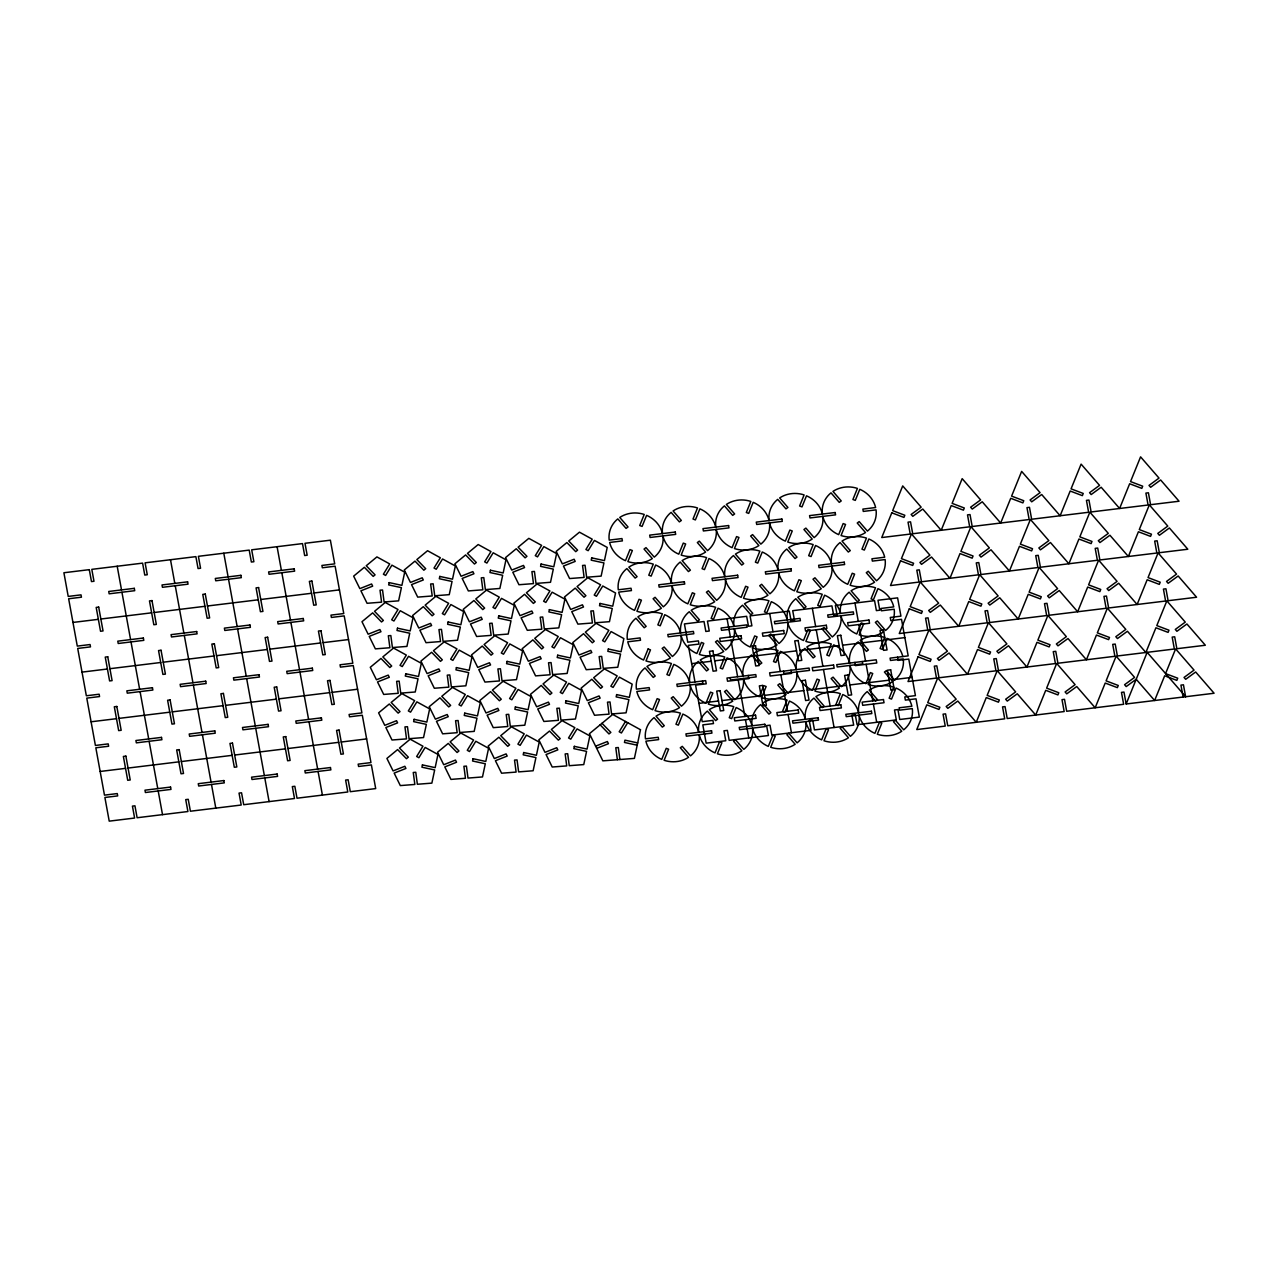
<?xml version="1.0" encoding="UTF-8"?>
<svg xmlns="http://www.w3.org/2000/svg" width="1278" height="1278" viewBox="0 0 1278 1278"><rect width="100%" height="100%" fill="white"/><g stroke="black" fill="none" stroke-linecap="round" stroke-linejoin="round"><path stroke-width="1.5" d="M1126.158 703.986L1123.969 692.069L1121.477 692.372L1123.65 704.29L1066.683 711.255L1064.51 699.322L1062.002 699.641L1064.175 711.558L1007.224 718.524L1005.035 706.59L1002.543 706.894L1004.716 718.827L947.749 725.776L945.576 713.859L943.068 714.162L945.241 726.08L916.757 729.562L926.806 704.833L938.979 709.45L939.857 707.261L927.7 702.66L937.732 677.931L956.168 699.178L946.183 706.494L947.813 708.363L957.797 701.047L976.232 722.294L986.281 697.564L998.438 702.181L999.332 700.009L987.159 695.392L997.207 670.662L1015.643 691.909L1005.658 699.226L1007.272 701.095L1017.256 693.778L1035.691 715.041L1045.739 690.312L1057.912 694.912L1058.791 692.74L1046.634 688.139L1056.682 663.394L1075.102 684.657L1065.117 691.973L1066.747 693.842L1076.731 686.526L1095.166 707.772L1105.214 683.043L1117.371 687.644L1118.266 685.471L1106.093 680.87L1116.141 656.141L1134.576 677.388L1124.592 684.704L1126.206 686.574L1136.206 679.257L1154.625 700.504L1164.673 675.774L1176.846 680.391L1177.725 678.203L1165.568 673.602L1175.616 648.873L1194.051 670.119L1184.051 677.436L1185.68 679.305L1195.665 671.988L1214.1 693.251L1126.158 703.986L1147.165 652.339L1185.665 696.718M625.485 721.479L619.191 731.767L621.412 732.981L627.706 722.693M595.612 746.176L607.369 741.528L608.456 743.7L596.682 748.349M72.958 622.434L98.358 619.335M100.866 619.015L151.651 612.817M154.159 612.513L204.959 606.299M207.451 605.996L258.252 599.797M260.76 599.494L311.544 593.28M314.053 592.976L339.453 589.877M82.032 672.116L107.416 669.001M109.924 668.698L160.724 662.499M163.217 662.196L214.017 655.981M216.525 655.678L267.31 649.48M269.818 649.16L320.602 642.962M323.11 642.658L348.511 639.559M91.089 721.782L116.49 718.683M118.982 718.38L169.782 712.181M172.29 711.862L223.075 705.664M225.583 705.36L276.383 699.146M278.876 698.842L329.676 692.644M332.184 692.341L357.568 689.241M691.654 663.649L711.271 661.269M714.69 660.838L753.908 656.045M757.327 655.63L796.545 650.837M799.964 650.422L839.183 645.63M842.601 645.214L881.82 640.422M885.239 640.006L904.856 637.61M100.147 771.465L125.548 768.366M128.056 768.062L178.84 761.848M181.348 761.544L232.149 755.346M234.641 755.042L285.441 748.828M287.949 748.525L338.734 742.326M341.242 742.023L366.642 738.908M698.906 703.395L718.524 700.999M721.942 700.584L761.161 695.791M764.579 695.376L803.798 690.583M807.217 690.168L846.435 685.375M849.854 684.96L889.073 680.168M892.491 679.752L912.093 677.356M637.69 742.917L624.942 740.154L624.463 742.454L637.195 745.202M602.002 723.3L610.852 732.406L608.983 733.939L600.149 724.834M1185.617 696.718L1183.444 684.8L1180.936 685.104L1183.109 697.021M897.523 657.196L898.099 660.375L908.77 659.081L915.431 695.631L904.776 696.941L905.351 700.12L916.022 698.826L919.345 717.102L899.744 719.498L897.923 709.562L894.504 709.977L896.325 719.913L857.107 724.706L855.286 714.769L851.867 715.185L853.688 725.121L814.469 729.914L812.648 719.977L809.23 720.393L811.051 730.329L771.832 735.122L770.011 725.185L766.592 725.6L768.413 735.537L729.195 740.329L727.374 730.393L723.955 730.808L725.776 740.745L706.159 743.141L702.82 724.866L713.491 723.572L712.9 720.377L702.245 721.671L695.583 685.12L706.239 683.826L705.648 680.631L676.861 684.177L677.292 686.51L702.884 683.426L702.453 681.094M854.966 603.072L858.289 621.364M858.88 624.543L865.541 661.093M866.133 664.288L872.794 700.839M873.385 704.034L876.708 722.31M862.346 661.557L862.778 663.889L837.186 666.972L836.755 664.64L876.213 659.799L876.788 662.994L855.461 665.598L854.886 662.403M812.329 608.28L815.652 626.571M816.243 629.75L822.904 666.301M823.495 669.496L830.157 706.047M830.748 709.242L834.071 727.517M790.922 670.215L791.513 673.41L770.187 676.014L769.612 672.819L809.054 668.074L809.485 670.407L783.893 673.49L783.462 671.158M769.691 613.504L773.014 631.779M773.605 634.958L780.267 671.509M780.858 674.704L787.52 711.255M788.111 714.45L791.433 732.725M748.285 675.423L748.876 678.618L727.549 681.222L726.974 678.027L755.761 674.576L756.177 676.909L730.585 680.008L730.169 677.659M727.054 618.712L730.377 636.987M730.968 640.166L737.63 676.733M738.221 679.912L744.882 716.463M745.457 719.658L748.796 737.933M694.992 681.941L688.331 645.374L698.986 644.08L698.411 640.885L687.74 642.195L684.417 623.92L704.018 621.523L705.839 631.46L709.258 631.028L707.437 621.108L746.656 616.316L748.477 626.252L751.895 625.821L750.074 615.884L789.293 611.108L791.114 621.044L794.533 620.613L792.711 610.676L831.93 605.9L833.751 615.82L837.17 615.405L835.349 605.468L874.567 600.676L876.389 610.612L879.807 610.197L877.986 600.261L897.603 597.864L900.926 616.14L890.271 617.45L890.862 620.645L901.517 619.335L908.179 655.886L890.063 658.138L890.478 660.47L903.242 658.905A27.142 24.937 13.3 0 1 894.632 680.152L886.373 670.63L884.424 672.052L892.683 681.573A27.142 24.937 13.3 0 1 868.241 684.577L872.73 673.506L870.35 672.595L865.861 683.682A27.142 24.937 13.3 0 1 850.014 665.455M277.086 546.712L281.4 570.371M281.831 572.72L290.473 620.054M290.889 622.386L299.531 669.736M299.963 672.068L308.589 719.418M309.02 721.75L317.663 769.1M318.078 771.433L322.407 795.108M223.794 553.214L228.107 576.889M228.538 579.222L237.165 626.571M237.596 628.904L246.239 676.254M246.654 678.586L255.296 725.92M255.728 728.268L264.354 775.602M264.786 777.935L269.099 801.61M170.501 559.732L174.814 583.407M175.246 585.739L183.872 633.073M184.304 635.422L192.946 682.756M193.361 685.088L202.004 732.438M202.419 734.77L211.062 782.12M211.493 784.452L215.806 808.127M117.193 566.234L121.522 589.909M121.937 592.241L130.58 639.591M131.011 641.923L139.637 689.273M140.069 691.606L148.711 738.956M149.127 741.288L157.769 788.622M158.2 790.97L162.514 814.629M619.878 759.515L618.312 747.534L615.788 747.726L617.37 759.723M858.656 712.789A27.142 24.937 13.3 0 1 867.251 691.558L875.51 701.079L877.475 699.641L869.216 690.12A27.142 24.937 13.3 0 1 893.657 687.117L889.153 698.203L891.533 699.098L896.038 688.027A27.142 24.937 13.3 0 1 911.885 706.255L899.121 707.804L899.552 710.153L912.3 708.587A27.142 24.937 13.3 0 1 903.706 729.818L895.447 720.297L893.482 721.735L901.741 731.256A27.142 24.937 13.3 0 1 877.299 734.259L881.804 723.188L879.424 722.278L874.919 733.364A27.142 24.937 13.3 0 1 859.072 715.121A27.142 24.937 13.3 0 1 850.397 736.336L842.138 726.815L840.189 728.252L848.448 737.773A27.142 24.937 13.3 0 1 824.006 740.777L828.511 729.69L826.115 728.795L821.626 739.866A27.142 24.937 13.3 0 1 805.779 721.639A27.142 24.937 13.3 0 1 797.105 742.853L788.846 733.332L786.897 734.754L795.156 744.275A27.142 24.937 13.3 0 1 770.698 747.279L775.203 736.208L772.823 735.297L768.318 746.384A27.142 24.937 13.3 0 1 752.486 728.156A27.142 24.937 13.3 0 1 743.812 749.355L735.553 739.834L733.588 741.272L741.863 750.793A27.142 24.937 13.3 0 1 717.405 753.796L721.91 742.71L719.53 741.815L715.025 752.902A27.142 24.937 13.3 0 1 699.194 734.658A27.142 24.937 13.3 0 1 690.519 755.873L682.26 746.352L680.295 747.774L688.554 757.295A27.142 24.937 13.3 0 1 664.113 760.298L668.618 749.227L666.237 748.317L661.732 759.404A27.142 24.937 13.3 0 1 645.885 741.176L658.649 739.611L658.218 737.278L645.454 738.844A27.142 24.937 13.3 0 1 654.064 717.597L662.323 727.118L664.288 725.696L656.029 716.159A27.142 24.937 13.3 0 1 680.471 713.156L675.966 724.243L678.346 725.153L682.851 714.067A27.142 24.937 13.3 0 1 698.699 732.294A27.142 24.937 13.3 0 1 707.357 711.095L715.632 720.616L717.581 719.179L709.322 709.657A27.142 24.937 13.3 0 1 733.764 706.654L729.259 717.725L731.655 718.635L736.144 707.549A27.142 24.937 13.3 0 1 751.991 725.792A27.142 24.937 13.3 0 1 760.666 704.577L768.925 714.098L770.874 712.661L762.615 703.14A27.142 24.937 13.3 0 1 787.056 700.136L782.567 711.223L784.948 712.118L789.453 701.047A27.142 24.937 13.3 0 1 805.284 719.274A27.142 24.937 13.3 0 1 813.958 698.076L822.217 707.597L824.182 706.159L815.907 696.638A27.142 24.937 13.3 0 1 840.365 693.635L835.86 704.705L838.24 705.616L842.745 694.529A27.142 24.937 13.3 0 1 858.576 712.757M849.582 663.122A27.142 24.937 13.3 0 1 858.193 641.875L866.452 651.397L868.401 649.975L860.142 640.438A27.142 24.937 13.3 0 1 884.6 637.434L880.095 648.521L882.475 649.416L886.98 638.345A27.142 24.937 13.3 0 1 902.811 656.572M849.95 665.423A27.142 24.937 13.3 0 1 841.339 686.653L833.08 677.132L831.131 678.57L839.39 688.091A27.142 24.937 13.3 0 1 814.933 691.094L819.438 680.008L817.057 679.113L812.552 690.2A27.142 24.937 13.3 0 1 796.721 671.956M796.29 669.624A27.142 24.937 13.3 0 1 804.9 648.393L813.159 657.914L815.108 656.477L806.849 646.956A27.142 24.937 13.3 0 1 831.291 643.952L826.802 655.039L829.182 655.933L833.687 644.847A27.142 24.937 13.3 0 1 849.519 663.09M796.657 671.924A27.142 24.937 13.3 0 1 788.047 693.171L779.788 683.65L777.823 685.072L786.082 694.593A27.142 24.937 13.3 0 1 761.64 697.612L766.145 686.526L763.765 685.615L759.26 696.702A27.142 24.937 13.3 0 1 743.413 678.474A27.142 24.937 13.3 0 1 734.754 699.673L726.495 690.152L724.53 691.59L732.789 701.111A27.142 24.937 13.3 0 1 708.347 704.114L712.852 693.027L710.472 692.133L705.967 703.219A27.142 24.937 13.3 0 1 690.12 684.976A27.142 24.937 13.3 0 1 681.446 706.191L673.186 696.67L671.238 698.107L679.497 707.629A27.142 24.937 13.3 0 1 655.055 710.632L659.544 699.545L657.164 698.651L652.659 709.721A27.142 24.937 13.3 0 1 636.827 691.494L649.591 689.928L649.16 687.596L636.396 689.161A27.142 24.937 13.3 0 1 645.007 667.915L653.266 677.436L655.215 676.014L646.956 666.493A27.142 24.937 13.3 0 1 671.413 663.49L666.908 674.56L669.289 675.471L673.794 664.384A27.142 24.937 13.3 0 1 689.625 682.612M742.997 676.142A27.142 24.937 13.3 0 1 751.592 654.895L759.851 664.416L761.816 662.994L753.557 653.473A27.142 24.937 13.3 0 1 777.998 650.454L773.494 661.541L775.874 662.451L780.379 651.365A27.142 24.937 13.3 0 1 796.226 669.592M689.689 682.644A27.142 24.937 13.3 0 1 698.299 661.413L706.558 670.934L708.523 669.496L700.264 659.975A27.142 24.937 13.3 0 1 724.706 656.972L720.201 668.059L722.581 668.953L727.086 657.866A27.142 24.937 13.3 0 1 742.933 676.11M831.467 563.758A27.142 24.937 13.3 0 1 840.061 542.527L848.32 552.048L850.285 550.61L842.026 541.089A27.142 24.937 13.3 0 1 866.468 538.086L861.963 549.157L864.343 550.067L868.848 538.981A27.142 24.937 13.3 0 1 884.695 557.208L871.931 558.774L872.363 561.106L885.127 559.556A27.142 24.937 13.3 0 1 876.516 580.787L868.257 571.266L866.292 572.704L874.551 582.225A27.142 24.937 13.3 0 1 850.11 585.228L854.615 574.141L852.234 573.247L847.729 584.318A27.142 24.937 13.3 0 1 831.882 566.09A27.142 24.937 13.3 0 1 823.208 587.305L814.949 577.784L813 579.206L821.259 588.727A27.142 24.937 13.3 0 1 796.817 591.73L801.322 580.659L798.926 579.749L794.437 590.835A27.142 24.937 13.3 0 1 778.59 572.608A27.142 24.937 13.3 0 1 769.915 593.807L761.656 584.286L759.707 585.723L767.966 595.244A27.142 24.937 13.3 0 1 743.524 598.248L748.013 587.161L745.633 586.267L741.128 597.353A27.142 24.937 13.3 0 1 725.297 579.11A27.142 24.937 13.3 0 1 716.623 600.325L708.363 590.803L706.399 592.225L714.674 601.746A27.142 24.937 13.3 0 1 690.216 604.75L694.721 593.679L692.341 592.768L687.836 603.855A27.142 24.937 13.3 0 1 672.004 585.628A27.142 24.937 13.3 0 1 663.33 606.826L655.071 597.305L653.106 598.743L661.365 608.264A27.142 24.937 13.3 0 1 636.923 611.267L641.428 600.181L639.048 599.286L634.543 610.373A27.142 24.937 13.3 0 1 618.696 592.129L631.46 590.58L631.028 588.247L618.28 589.797A27.142 24.937 13.3 0 1 626.875 568.566L635.134 578.087L637.099 576.65L628.84 567.128A27.142 24.937 13.3 0 1 653.282 564.125L648.777 575.212L651.157 576.106L655.662 565.02A27.142 24.937 13.3 0 1 671.509 583.263A27.142 24.937 13.3 0 1 680.184 562.048L688.443 571.57L690.392 570.148L682.132 560.611A27.142 24.937 13.3 0 1 706.574 557.607L702.069 568.694L704.466 569.605L708.955 558.518A27.142 24.937 13.3 0 1 724.802 576.745A27.142 24.937 13.3 0 1 733.476 555.547L741.735 565.068L743.684 563.63L735.425 554.109A27.142 24.937 13.3 0 1 759.883 551.106L755.378 562.176L757.758 563.087L762.263 552A27.142 24.937 13.3 0 1 778.094 570.244A27.142 24.937 13.3 0 1 786.769 549.029L795.028 558.55L796.993 557.112L788.718 547.591A27.142 24.937 13.3 0 1 813.175 544.588L808.67 555.674L811.051 556.569L815.556 545.498A27.142 24.937 13.3 0 1 831.387 563.726M822.824 516.408A27.142 24.937 13.3 0 0 838.672 534.651L843.16 523.565L845.557 524.459L841.052 535.546A27.142 24.937 13.3 0 0 865.494 532.543L857.234 523.021L859.183 521.584L867.442 531.105A27.142 24.937 13.3 0 0 876.053 509.874L863.289 511.424L862.874 509.091L875.622 507.542A27.142 24.937 13.3 0 0 859.79 489.298L855.286 500.385L852.905 499.49L857.41 488.404A27.142 24.937 13.3 0 0 832.952 491.407L841.228 500.928L839.263 502.366L831.004 492.845A27.142 24.937 13.3 0 0 822.393 514.076A27.142 24.937 13.3 0 0 806.498 495.816L801.993 506.903L799.613 505.992L804.102 494.921A27.142 24.937 13.3 0 0 779.66 497.925L787.919 507.446L785.97 508.868L777.711 499.347A27.142 24.937 13.3 0 0 769.1 520.593M822.76 516.376A27.142 24.937 13.3 0 1 814.15 537.623L805.891 528.102L803.942 529.523L812.201 539.06A27.142 24.937 13.3 0 1 787.743 542.064L792.248 530.977L789.868 530.066L785.363 541.153A27.142 24.937 13.3 0 1 769.532 522.926M769.468 522.894A27.142 24.937 13.3 0 1 760.857 544.124L752.598 534.603L750.633 536.041L758.908 545.562A27.142 24.937 13.3 0 1 734.451 548.566L738.956 537.479L736.575 536.584L732.07 547.671A27.142 24.937 13.3 0 1 716.239 529.427M715.808 527.095A27.142 24.937 13.3 0 1 724.418 505.864L732.677 515.385L734.626 513.948L726.367 504.427A27.142 24.937 13.3 0 1 750.809 501.423L746.304 512.51L748.7 513.405L753.189 502.318A27.142 24.937 13.3 0 1 769.036 520.561M716.159 529.396A27.142 24.937 13.3 0 1 707.565 550.642L699.306 541.121L697.341 542.559L705.6 552.08A27.142 24.937 13.3 0 1 681.158 555.083L685.663 543.997L683.283 543.102L678.778 554.173A27.142 24.937 13.3 0 1 662.931 535.945A27.142 24.937 13.3 0 1 654.256 557.144L645.997 547.623L644.048 549.061L652.307 558.582A27.142 24.937 13.3 0 1 627.865 561.585L632.354 550.514L629.974 549.604L625.485 560.691A27.142 24.937 13.3 0 1 609.638 542.463L622.402 540.898L621.971 538.565L609.207 540.115A27.142 24.937 13.3 0 1 617.817 518.884L626.076 528.405L628.025 526.967L619.766 517.446A27.142 24.937 13.3 0 1 644.224 514.443L639.719 525.53L642.099 526.424L646.604 515.354A27.142 24.937 13.3 0 1 662.435 533.581M662.499 533.613A27.142 24.937 13.3 0 1 671.11 512.366L679.369 521.887L681.334 520.466L673.075 510.944A27.142 24.937 13.3 0 1 697.516 507.941L693.011 519.012L695.392 519.922L699.897 508.836A27.142 24.937 13.3 0 1 715.744 527.063M389.167 582.608L388.672 584.909L401.42 587.656L398.608 600.852L384.103 601.97L382.537 589.989L380.013 590.18L381.579 602.162L367.074 603.296L360.907 590.803L372.665 586.155L371.594 583.982L359.837 588.631L353.655 576.138L364.358 567.288L373.208 576.394L375.061 574.86L366.227 565.755L376.914 556.904L389.694 563.933L383.4 574.221L385.621 575.435L391.915 565.148L404.695 572.177L401.899 585.372L389.167 582.608M397.474 628.185L396.995 630.485L409.727 633.233L406.931 646.412L392.41 647.547L390.844 635.565L388.32 635.757L389.886 647.738L375.381 648.873L369.214 636.38L380.972 631.715L379.901 629.543L368.144 634.207L361.978 621.715L372.681 612.865L381.515 621.971L383.368 620.437L374.534 611.331L385.237 602.481L398.017 609.51L391.707 619.782L393.928 621.012L400.238 610.724L413.018 617.753L410.206 630.933L397.474 628.185M405.797 673.762L405.302 676.046L418.034 678.81L415.238 691.989L400.733 693.123L399.151 681.126L396.627 681.334L398.209 693.315L383.704 694.433L377.521 681.941L389.295 677.292L388.224 675.119L376.451 679.784L370.285 667.292L380.988 658.442L389.822 667.547L391.691 666.014L382.841 656.892L393.544 648.058L406.324 655.071L400.03 665.359L402.25 666.573L408.545 656.301L421.325 663.314L418.529 676.509L405.797 673.762M439.792 576.426L439.312 578.726L452.045 581.474L449.249 594.653L434.728 595.788L433.162 583.806L430.638 583.998L432.22 595.979L417.698 597.114L411.532 584.621L423.29 579.972L422.219 577.8L410.462 582.448L404.295 569.956L414.999 561.106L423.833 570.212L425.702 568.678L416.852 559.572L427.555 550.722L440.335 557.751L434.025 568.023L436.245 569.253L442.555 558.965L455.335 565.994L452.524 579.174L439.792 576.426M414.104 719.322L413.625 721.623L426.357 724.37L423.545 737.566L409.04 738.684L407.474 726.703L404.95 726.894L406.516 738.892L392.011 740.01L385.844 727.517L397.602 722.869L396.531 720.696L384.774 725.345L378.607 712.852L389.295 704.002L398.145 713.124L399.998 711.574L391.164 702.469L401.867 693.619L414.631 700.648L408.337 710.935L410.558 712.15L416.868 701.862L429.648 708.891L426.836 722.086L414.104 719.322M448.115 622.003L447.619 624.287L460.352 627.051L457.556 640.23L443.051 641.364L441.469 629.383L438.961 629.575L440.527 641.556L426.021 642.69L419.855 630.198L431.613 625.533L430.542 623.36L418.769 628.025L412.602 615.533L423.306 606.683L432.156 615.788L434.009 614.255L425.159 605.149L435.862 596.299L448.642 603.312L442.348 613.6L444.568 614.83L450.862 604.542L463.642 611.571L460.847 624.75L448.115 622.003M422.411 764.899L421.932 767.199L434.664 769.947L431.868 783.126L417.363 784.261L415.781 772.279L413.257 772.471L414.839 784.452L400.318 785.587L394.151 773.094L405.925 768.445L404.854 766.273L393.081 770.922L386.914 758.429L397.618 749.579L406.452 758.685L408.321 757.151L399.471 748.045L410.174 739.195L422.954 746.224L416.66 756.496L418.88 757.726L425.175 747.438L437.955 754.467L435.159 767.647L422.411 764.899M456.422 667.579L455.942 669.864L468.675 672.611L465.879 685.807L451.358 686.925L449.792 674.944L447.268 675.151L448.834 687.133L434.328 688.251L428.162 675.758L439.92 671.11L438.849 668.937L427.092 673.586L420.925 661.093L431.613 652.259L440.463 661.365L442.316 659.815L433.482 650.71L444.185 641.86L456.965 648.889L450.655 659.176L452.875 660.391L459.185 650.119L471.965 657.132L469.154 670.327L456.422 667.579M490.432 570.244L489.937 572.528L502.669 575.292L499.874 588.471L485.368 589.605L483.803 577.624L481.279 577.816L482.844 589.797L468.339 590.931L462.173 578.439L473.93 573.774L472.86 571.601L461.086 576.266L454.92 563.774L465.623 554.924L474.473 564.029L476.327 562.496L467.492 553.39L478.18 544.54L490.96 551.569L484.666 561.841L486.886 563.071L493.18 552.783L505.96 559.812L503.165 572.991L490.432 570.244M464.745 713.14L464.249 715.44L476.982 718.188L474.186 731.383L459.681 732.502L458.099 720.52L455.575 720.712L457.157 732.693L442.635 733.828L436.469 721.335L448.243 716.686L447.172 714.514L435.399 719.163L429.232 706.67L439.936 697.82L448.77 706.926L450.639 705.392L441.789 696.286L452.492 687.436L465.272 694.465L458.978 704.753L461.198 705.967L467.492 695.679L480.272 702.708L477.477 715.904L464.745 713.14M498.739 615.82L498.26 618.105L510.992 620.852L508.197 634.048L493.675 635.182L492.11 623.185L489.586 623.392L491.151 635.374L476.646 636.492L470.48 623.999L482.237 619.351L481.167 617.178L469.409 621.827L463.243 609.334L473.946 600.5L482.78 609.606L484.634 608.056L475.799 598.951L486.503 590.116L499.283 597.13L492.973 607.417L495.193 608.632L501.503 598.36L514.283 605.373L511.472 618.568L498.739 615.82M473.052 758.717L472.556 761.001L485.305 763.765L482.493 776.944L467.988 778.078L466.422 766.097L463.898 766.289L465.464 778.27L450.958 779.404L444.792 766.912L456.55 762.247L455.479 760.075L443.722 764.739L437.555 752.247L448.243 743.397L457.093 752.502L458.946 750.969L450.112 741.863L460.799 733.013L473.579 740.042L467.285 750.314L469.505 751.544L475.799 741.256L488.579 748.285L485.784 761.464L473.052 758.717M507.062 661.381L506.567 663.681L519.299 666.429L516.504 679.624L501.998 680.743L500.417 668.761L497.893 668.953L499.474 680.95L484.953 682.069L478.787 669.576L490.56 664.927L489.49 662.755L477.716 667.404L471.55 654.911L482.253 646.061L491.087 655.167L492.957 653.633L484.106 644.527L494.81 635.677L507.59 642.706L501.296 652.994L503.516 654.208L509.81 643.92L522.59 650.949L519.795 664.145L507.062 661.381M541.057 564.061L540.578 566.346L553.31 569.109L550.514 582.289L535.993 583.423L534.428 571.442L531.904 571.633L533.469 583.615L518.964 584.733L512.798 572.24L524.555 567.592L523.485 565.419L511.727 570.084L505.561 557.591L516.264 548.741L525.098 557.847L526.951 556.313L518.117 547.208L528.82 538.357L541.6 545.371L535.29 555.658L537.511 556.873L543.821 546.601L556.601 553.614L553.789 566.809L541.057 564.061M515.369 706.958L514.89 709.258L527.622 712.006L524.811 725.185L510.305 726.319L508.74 714.338L506.216 714.53L507.781 726.511L493.276 727.645L487.11 715.153L498.867 710.488L497.797 708.331L486.039 712.98L479.873 700.488L490.56 691.638L499.41 700.743L501.264 699.21L492.429 690.104L503.117 681.254L515.897 688.283L509.602 698.555L511.823 699.785L518.133 689.497L530.897 696.526L528.102 709.705L515.369 706.958M549.38 609.622L548.885 611.922L561.617 614.67L558.821 627.865L544.316 628.984L542.735 617.002L540.227 617.194L541.792 629.191L527.287 630.31L521.104 617.817L532.878 613.168L531.808 610.996L520.034 615.645L513.868 603.152L524.571 594.302L533.405 603.424L535.274 601.874L526.424 592.768L537.127 583.918L549.907 590.947L543.613 601.235L545.834 602.449L552.128 592.177L564.908 599.19L562.112 612.386L549.38 609.622M523.676 752.534L523.197 754.819L535.929 757.582L533.134 770.762L518.628 771.896L517.047 759.915L514.523 760.106L516.104 772.088L501.583 773.206L495.417 760.729L507.19 756.065L506.104 753.892L494.346 758.557L488.18 746.064L498.883 737.214L507.717 746.32L509.587 744.786L500.736 735.681L511.44 726.831L524.22 733.844L517.925 744.131L520.146 745.346L526.44 735.074L539.22 742.087L536.425 755.282L523.676 752.534M557.687 655.199L557.208 657.499L569.94 660.247L567.128 673.442L552.623 674.56L551.058 662.579L548.534 662.771L550.099 674.752L535.594 675.886L529.427 663.394L541.185 658.745L540.115 656.572L528.357 661.221L522.191 648.729L532.878 639.879L541.728 648.984L543.581 647.451L534.747 638.345L545.45 629.495L558.23 636.524L551.92 646.796L554.141 648.026L560.451 637.738L573.231 644.767L570.419 657.946L557.687 655.199M591.698 557.879L591.203 560.163L603.935 562.911L601.139 576.106L586.634 577.225L585.052 565.243L582.544 565.451L584.11 577.432L569.605 578.551L563.438 566.058L575.196 561.409L574.126 559.237L562.352 563.886L556.186 551.393L566.889 542.559L575.739 551.665L577.592 550.115L568.742 541.009L579.445 532.175L592.225 539.188L585.931 549.476L588.152 550.69L594.446 540.418L607.226 547.431L604.43 560.627L591.698 557.879M566.01 700.775L565.515 703.06L578.247 705.823L575.451 719.003L560.946 720.137L559.365 708.156L556.841 708.347L558.422 720.329L543.901 721.463L537.734 708.971L549.508 704.306L548.438 702.133L536.664 706.798L530.498 694.305L541.201 685.455L550.035 694.561L551.904 693.027L543.054 683.922L553.757 675.072L566.537 682.085L560.243 692.372L562.464 693.603L568.758 683.315L581.538 690.344L578.742 703.523L566.01 700.775M600.005 603.44L599.526 605.74L612.258 608.488L609.462 621.683L594.941 622.801L593.375 610.82L590.851 611.012L592.417 622.993L577.912 624.127L571.745 611.635L583.503 606.986L582.433 604.813L570.675 609.462L564.509 596.97L575.196 588.12L584.046 597.225L585.899 595.692L577.065 586.586L587.768 577.736L600.548 584.765L594.238 595.053L596.459 596.267L602.769 585.979L615.549 593.008L612.737 606.203L600.005 603.44M574.317 746.352L573.822 748.636L586.57 751.384L583.758 764.579L569.253 765.698L567.688 753.716L565.164 753.924L566.729 765.905L552.224 767.024L546.057 754.531L557.815 749.882L556.745 747.71L544.987 752.359L538.821 739.866L549.508 731.032L558.358 740.138L560.211 738.588L551.377 729.482L562.064 720.648L574.844 727.661L568.55 737.949L570.771 739.163L577.065 728.891L589.845 735.904L587.049 749.1L574.317 746.352M608.328 649.016L607.833 651.317L620.565 654.064L617.769 667.244L603.264 668.378L601.682 656.397L599.158 656.588L600.74 668.57L586.219 669.704L580.052 657.211L591.826 652.547L590.755 650.374L578.982 655.039L572.816 642.546L583.519 633.696L592.353 642.802L594.222 641.268L585.372 632.163L596.075 623.313L608.855 630.342L602.561 640.613L604.782 641.844L611.076 631.556L623.856 638.585L621.06 651.764L608.328 649.016M616.635 694.593L616.156 696.877L628.888 699.625L626.076 712.82L611.571 713.955L610.005 701.957L607.481 702.165L609.047 714.146L594.542 715.265L588.375 702.772L600.133 698.123L599.062 695.951L587.305 700.616L581.139 688.123L591.826 679.273L600.676 688.379L602.529 686.845L593.695 677.723L604.382 668.889L617.162 675.902L610.868 686.19L613.089 687.404L619.383 677.132L632.163 684.145L629.367 697.341L616.635 694.593M640.486 729.722L634.399 758.397L602.849 760.841L589.446 733.684L612.705 714.45L640.486 729.722M648.106 648.968L643.601 660.039A27.142 24.937 13.3 0 1 627.77 641.812L640.518 640.262L640.102 637.914L627.338 639.479A27.142 24.937 13.3 0 1 635.949 618.248L644.208 627.77L646.157 626.332L637.898 616.811A27.142 24.937 13.3 0 1 662.339 613.807L657.851 624.878L660.231 625.789L664.72 614.702A27.142 24.937 13.3 0 1 680.567 632.945L693.395 631.412L693.826 633.744L681.062 635.31A27.142 24.937 13.3 0 0 696.893 653.537L701.398 642.451L703.779 643.361L699.29 654.432A27.142 24.937 13.3 0 0 723.731 651.429L715.472 641.907L717.421 640.47L725.68 649.991A27.142 24.937 13.3 0 0 734.291 628.76L721.527 630.326L721.096 627.993L746.687 624.894L747.119 627.226L734.355 628.792A27.142 24.937 13.3 0 0 750.202 647.019L754.691 635.949L757.087 636.843L752.582 647.93A27.142 24.937 13.3 0 0 777.024 644.927L768.765 635.406L770.73 633.968L778.989 643.489A27.142 24.937 13.3 0 0 787.583 622.258L800.411 620.725L799.996 618.392L787.232 619.942A27.142 24.937 13.3 0 1 795.827 598.711L804.086 608.232L806.051 606.794L797.791 597.273A27.142 24.937 13.3 0 1 822.233 594.27L817.728 605.357L820.109 606.251L824.614 595.181A27.142 24.937 13.3 0 1 840.461 613.408L853.289 611.874L853.704 614.207L828.128 617.306L827.697 614.958L840.461 613.408A27.142 24.937 13.3 0 1 849.135 592.193L857.394 601.714L859.343 600.293L851.084 590.771A27.142 24.937 13.3 0 1 875.526 587.768L871.037 598.839L873.417 599.749L877.922 588.663A27.142 24.937 13.3 0 1 893.753 606.89L880.989 608.456L881.421 610.788L894.185 609.223A27.142 24.937 13.3 0 1 885.574 630.469L877.315 620.948L875.366 622.37L883.625 631.907A27.142 24.937 13.3 0 1 859.167 634.91L863.672 623.824L861.292 622.913L856.787 634A27.142 24.937 13.3 0 1 840.956 615.772A27.142 24.937 13.3 0 1 832.282 636.971L824.022 627.45L822.058 628.888L830.317 638.409A27.142 24.937 13.3 0 1 805.875 641.412L810.38 630.342L808 629.431L803.495 640.518A27.142 24.937 13.3 0 1 787.647 622.274L774.819 623.808L774.404 621.475L787.168 619.91A27.142 24.937 13.3 0 0 771.321 601.682L766.816 612.769L764.436 611.858L768.941 600.788A27.142 24.937 13.3 0 0 744.499 603.791L752.758 613.312L750.793 614.75L742.534 605.213A27.142 24.937 13.3 0 0 733.923 626.46A27.142 24.937 13.3 0 0 718.028 608.2L713.523 619.271L711.143 618.376L715.648 607.29A27.142 24.937 13.3 0 0 691.19 610.293L699.449 619.814L697.5 621.252L689.241 611.731A27.142 24.937 13.3 0 0 680.631 632.961L667.803 634.495L668.234 636.827L680.998 635.278A27.142 24.937 13.3 0 1 672.388 656.509L664.129 646.987L662.164 648.425L670.439 657.946A27.142 24.937 13.3 0 1 645.981 660.95L650.486 649.863L648.106 648.968M891.788 512.813L881.74 537.543L910.224 534.076L908.035 522.143L910.543 521.839L912.716 533.757L969.683 526.808L967.51 514.874L970.018 514.571L972.191 526.504L1029.157 519.539L1026.969 507.622L1029.477 507.318L1031.65 519.235L1088.616 512.27L1086.444 500.353L1088.952 500.049L1091.124 511.967L1148.091 505.018L1145.903 493.084L1148.411 492.781L1150.583 504.698L1179.067 501.232L1160.632 479.969L1150.647 487.285L1149.018 485.416L1159.018 478.1L1140.583 456.853L1130.535 481.582L1142.692 486.199L1141.813 488.372L1129.656 483.755L1119.608 508.484L1101.173 487.237L1091.172 494.554L1089.559 492.685L1099.543 485.368L1081.108 464.122L1071.06 488.851L1083.233 493.452L1082.354 495.64L1070.181 491.024L1060.133 515.753L1041.698 494.506L1031.713 501.823L1030.084 499.954L1040.084 492.637L1021.649 471.39L1011.601 496.12L1023.758 500.72L1022.879 502.893L1010.722 498.292L1000.674 523.021L982.239 501.775L972.238 509.075L970.625 507.206L980.609 499.906L962.174 478.643L952.126 503.372L964.299 507.989L963.42 510.162L951.247 505.561L941.199 530.29L922.764 509.027L912.78 516.344L911.15 514.475L921.15 507.158L902.715 485.912L892.667 510.641L904.824 515.258L903.945 517.43L891.788 512.813M900.543 560.818L890.494 585.548L918.978 582.081L916.805 570.148L919.297 569.844L921.486 581.762L978.437 574.812L976.264 562.879L978.772 562.576L980.945 574.509L1037.912 567.544L1035.739 555.626L1038.231 555.323L1040.42 567.24L1097.371 560.275L1095.198 548.358L1097.706 548.054L1099.879 559.972L1156.846 553.023L1154.673 541.089L1157.165 540.786L1159.354 552.703L1187.821 549.236L1169.386 527.974L1159.402 535.29L1157.788 533.421L1167.773 526.105L1149.337 504.858L1139.289 529.587L1151.462 534.204L1150.567 536.377L1138.41 531.76L1128.362 556.489L1109.927 535.242L1099.943 542.559L1098.313 540.69L1108.298 533.373L1089.862 512.127L1079.83 536.856L1091.987 541.457L1091.108 543.629L1078.936 539.028L1068.887 563.758L1050.452 542.511L1040.468 549.828L1038.854 547.958L1048.839 540.642L1030.403 519.395L1020.355 544.124L1032.528 548.725L1031.634 550.898L1019.477 546.297L1009.428 571.026L990.993 549.78L981.009 557.08L979.379 555.211L989.364 547.911L970.929 526.648L960.896 551.377L973.053 555.994L972.175 558.166L960.002 553.566L949.953 578.295L931.518 557.032L921.534 564.349L919.92 562.48L929.905 555.163L911.47 533.916L901.421 558.646L913.594 563.263L912.7 565.435L900.543 560.818M909.297 608.823L899.249 633.553L927.732 630.086L925.56 618.153L928.068 617.849L930.24 629.766L987.191 622.817L985.019 610.884L987.527 610.58L989.699 622.514L1046.666 615.549L1044.493 603.631L1047.001 603.328L1049.174 615.245L1106.125 608.28L1103.952 596.363L1106.46 596.059L1108.633 607.977L1165.6 601.027L1163.427 589.094L1165.935 588.791L1168.108 600.708L1196.591 597.241L1178.156 575.979L1168.156 583.295L1166.542 581.426L1176.527 574.11L1158.092 552.863L1148.043 577.592L1160.216 582.209L1159.322 584.381L1147.165 579.765L1137.116 604.494L1118.681 583.247L1108.697 590.564L1107.067 588.695L1117.068 581.378L1098.633 560.131L1088.584 584.861L1100.741 589.462L1099.863 591.634L1087.69 587.033L1077.658 611.763L1059.222 590.516L1049.222 597.832L1047.609 595.963L1057.593 588.647L1039.158 567.384L1029.11 592.129L1041.282 596.73L1040.388 598.903L1028.231 594.302L1018.183 619.031L999.747 597.784L989.763 605.085L988.134 603.216L998.134 595.915L979.699 574.653L969.651 599.382L981.808 603.999L980.929 606.171L968.756 601.555L958.724 626.3L940.288 605.037L930.288 612.354L928.675 610.485L938.659 603.168L920.224 581.921L910.176 606.651L922.349 611.267L921.454 613.44L909.297 608.823M918.051 656.828L908.003 681.557L936.486 678.075L934.314 666.157L936.822 665.854L938.995 677.771L995.961 670.822L993.773 658.889L996.281 658.585L998.453 670.519L1055.42 663.554L1053.248 651.636L1055.756 651.317L1057.928 663.25L1114.895 656.285L1112.707 644.368L1115.215 644.064L1117.387 655.981L1174.354 649.016L1172.182 637.099L1174.69 636.795L1176.862 648.713L1205.346 645.246L1186.911 623.984L1176.91 631.3L1175.297 629.431L1185.281 622.114L1166.846 600.868L1156.798 625.597L1168.971 630.214L1168.092 632.386L1155.919 627.77L1145.871 652.499L1127.436 631.252L1117.451 638.569L1115.822 636.7L1125.822 629.383L1107.387 608.136L1097.339 632.866L1109.496 637.466L1108.617 639.639L1096.46 635.038L1086.412 659.767L1067.977 638.521L1057.976 645.837L1056.363 643.968L1066.347 636.652L1047.912 615.389L1037.864 640.134L1050.037 644.735L1049.158 646.908L1036.985 642.307L1026.937 667.036L1008.502 645.773L998.517 653.09L996.888 651.221L1006.888 643.904L988.453 622.658L978.405 647.387L990.562 652.004L989.683 654.176L977.526 649.559L967.478 674.305L949.043 653.042L939.042 660.359L937.429 658.489L947.413 651.173L928.978 629.926L918.93 654.655L931.103 659.256L930.224 661.445L918.051 656.828M89.3 569.653L63.9 572.752L68.213 596.427L81.009 594.861L81.441 597.193L68.645 598.759L77.287 646.109L90.067 644.543L90.498 646.876L77.702 648.441L86.345 695.775L99.141 694.226L99.556 696.558L86.776 698.123L95.403 745.457L108.199 743.892L108.63 746.24L95.834 747.79L104.477 795.14L117.257 793.574L117.688 795.906L104.892 797.472L109.221 821.147L134.605 818.048L132.433 806.114L134.941 805.811L137.113 817.744L187.914 811.53L185.725 799.613L188.233 799.309L190.406 811.226L241.207 805.028L239.034 793.095L241.542 792.791L243.715 804.709L294.499 798.51L292.327 786.593L294.835 786.289L297.007 798.207L347.792 791.993L345.619 780.075L348.127 779.772L350.3 791.689L375.7 788.59L371.387 764.915L358.591 766.481L358.159 764.148L370.955 762.583L362.313 715.249L349.533 716.798L349.102 714.466L361.898 712.9L353.255 665.566L340.459 667.132L340.044 664.784L352.824 663.234L344.197 615.884L331.401 617.45L330.97 615.117L343.766 613.552L335.124 566.202L322.344 567.767L321.912 565.435L334.708 563.87L330.379 540.195L304.995 543.294L307.167 555.227L304.659 555.531L302.487 543.597L251.686 549.812L253.875 561.729L251.367 562.032L249.194 550.115L198.394 556.313L200.566 568.247L198.058 568.55L195.885 556.633L145.101 562.831L147.274 574.749L144.765 575.052L142.593 563.135L91.808 569.349L93.981 581.266L91.473 581.57L89.3 569.653M134.302 588.343L108.726 591.474L109.157 593.807L134.733 590.692L134.302 588.343M187.61 581.841L162.018 584.957L162.45 587.305L188.026 584.174L187.61 581.841M240.903 575.324L215.311 578.455L215.742 580.787L241.334 577.656L240.903 575.324M294.196 568.822L268.62 571.937L269.035 574.269L294.627 571.154L294.196 568.822M675.263 532.047L649.687 535.131L650.103 537.479L675.695 534.38L675.263 532.047M728.572 525.546L702.98 528.629L703.395 530.961L728.987 527.878L728.572 525.546M781.864 519.028L756.272 522.111L756.704 524.459L782.296 521.36L781.864 519.028M835.157 512.526L809.565 515.609L809.996 517.941L835.588 514.858L835.157 512.526M98.694 607.098L96.185 607.401L100.531 631.252L103.039 630.949L98.694 607.098M151.986 600.58L149.478 600.9L153.823 624.734L156.331 624.431L151.986 600.58M205.279 594.078L202.771 594.382L207.132 618.232L209.64 617.929L205.279 594.078M258.587 587.56L256.079 587.864L260.424 611.715L262.933 611.411L258.587 587.56M311.88 581.059L309.372 581.362L313.717 605.213L316.225 604.893L311.88 581.059M143.376 638.026L117.784 641.157L118.215 643.489L143.791 640.358L143.376 638.026M196.668 631.524L171.076 634.639L171.508 636.971L197.1 633.856L196.668 631.524M249.961 625.006L224.385 628.137L224.8 630.469L250.392 627.338L249.961 625.006M303.253 618.488L277.677 621.619L278.109 623.952L303.685 620.836L303.253 618.488M684.337 581.73L658.745 584.813L659.176 587.145L684.752 584.062L684.337 581.73M737.63 575.212L712.038 578.311L712.469 580.643L738.061 577.56L737.63 575.212M790.922 568.71L765.33 571.793L765.762 574.126L791.354 571.042L790.922 568.71M844.231 562.192L818.639 565.291L819.054 567.624L844.646 564.525L844.231 562.192M107.751 656.78L105.243 657.084L109.604 680.934L112.097 680.631L107.751 656.78M161.044 650.262L158.536 650.566L162.897 674.417L165.405 674.113L161.044 650.262M214.353 643.761L211.844 644.064L216.19 667.915L218.698 667.595L214.353 643.761M267.645 637.243L265.137 637.546L269.482 661.397L271.99 661.093L267.645 637.243M320.938 630.741L318.43 631.044L322.791 654.879L325.283 654.576L320.938 630.741M152.433 687.708L126.857 690.839L127.273 693.171L152.865 690.04L152.433 687.708M205.726 681.19L180.15 684.321L180.565 686.653L206.157 683.538L205.726 681.19M259.019 674.688L233.443 677.803L233.874 680.152L259.45 677.02L259.019 674.688M312.327 668.17L286.735 671.301L287.167 673.634L312.743 670.503L312.327 668.17M116.809 706.462L114.317 706.766L118.662 730.601L121.17 730.297L116.809 706.462M170.118 699.945L167.61 700.248L171.955 724.099L174.463 723.795L170.118 699.945M223.41 693.427L220.902 693.746L225.248 717.581L227.756 717.277L223.41 693.427M276.703 686.925L274.195 687.229L278.556 711.079L281.048 710.776L276.703 686.925M329.996 680.407L327.503 680.727L331.849 704.561L334.357 704.258L329.996 680.407M741.048 635.677L719.722 638.281L720.313 641.476L741.623 638.872L741.048 635.677M783.686 630.469L762.359 633.073L762.95 636.268L784.261 633.664L783.686 630.469M826.323 625.261L804.996 627.865L805.587 631.06L826.898 628.456L826.323 625.261M868.96 620.054L847.634 622.658L848.225 625.853L869.535 623.249L868.96 620.054M712.884 650.901L709.45 651.333L713.076 671.19L716.511 670.774L712.884 650.901M755.522 645.694L752.087 646.125L755.713 665.982L759.148 665.566L755.522 645.694M798.159 640.486L794.724 640.901L798.351 660.774L801.785 660.359L798.159 640.486M840.796 635.278L837.362 635.693L840.988 655.566L844.423 655.151L840.796 635.278M883.433 630.07L880.015 630.485L883.625 650.358L887.06 649.943L883.433 630.07M161.491 737.39L135.915 740.505L136.347 742.853L161.923 739.722L161.491 737.39M214.8 730.872L189.208 734.003L189.639 736.336L215.215 733.205L214.8 730.872M268.092 724.37L242.501 727.486L242.932 729.818L268.508 726.703L268.092 724.37M321.385 717.853L295.809 720.984L296.224 723.316L321.816 720.185L321.385 717.853M833.575 665.007L812.249 667.611L812.824 670.806L834.151 668.202L833.575 665.007M125.883 756.129L123.375 756.448L127.72 780.283L130.228 779.979L125.883 756.129M179.176 749.627L176.668 749.93L181.013 773.781L183.521 773.478L179.176 749.627M232.468 743.109L229.96 743.413L234.321 767.263L236.829 766.96L232.468 743.109M285.761 736.607L283.269 736.911L287.614 760.761L290.122 760.442L285.761 736.607M339.069 730.089L336.561 730.393L340.906 754.244L343.415 753.94L339.069 730.089M720.121 690.647L716.702 691.063L720.329 710.935L723.747 710.52L720.121 690.647M762.758 685.439L759.34 685.855L762.966 705.728L766.385 705.312L762.758 685.439M805.412 680.231L801.977 680.647L805.603 700.52L809.022 700.104L805.412 680.231M848.049 675.024L844.614 675.439L848.241 695.312L851.659 694.897L848.049 675.024M890.686 669.816L887.251 670.231L890.878 690.104L894.296 689.689L890.686 669.816M755.538 715.169L734.227 717.773L734.802 720.968L756.129 718.364L755.538 715.169M798.175 709.961L776.864 712.565L777.439 715.744L798.766 713.14L798.175 709.961M840.812 704.753L819.502 707.357L820.077 710.536L841.403 707.932L840.812 704.753M883.449 699.545L862.139 702.149L862.714 705.328L884.041 702.724L883.449 699.545M170.565 787.072L144.973 790.187L145.404 792.52L170.98 789.405L170.565 787.072M223.858 780.554L198.266 783.686L198.697 786.018L224.289 782.887L223.858 780.554M277.15 774.037L251.574 777.168L251.99 779.5L277.582 776.385L277.15 774.037M330.443 767.535L304.867 770.666L305.298 772.998L330.874 769.867L330.443 767.535M711.526 730.76L685.935 733.86L686.35 736.192L711.942 733.109L711.526 730.76M764.819 724.259L739.227 727.342L739.658 729.674L765.25 726.591L764.819 724.259M818.112 717.741L792.52 720.84L792.951 723.172L818.543 720.073L818.112 717.741M871.404 711.239L845.828 714.322L846.244 716.654L871.836 713.571L871.404 711.239"/></g></svg>
